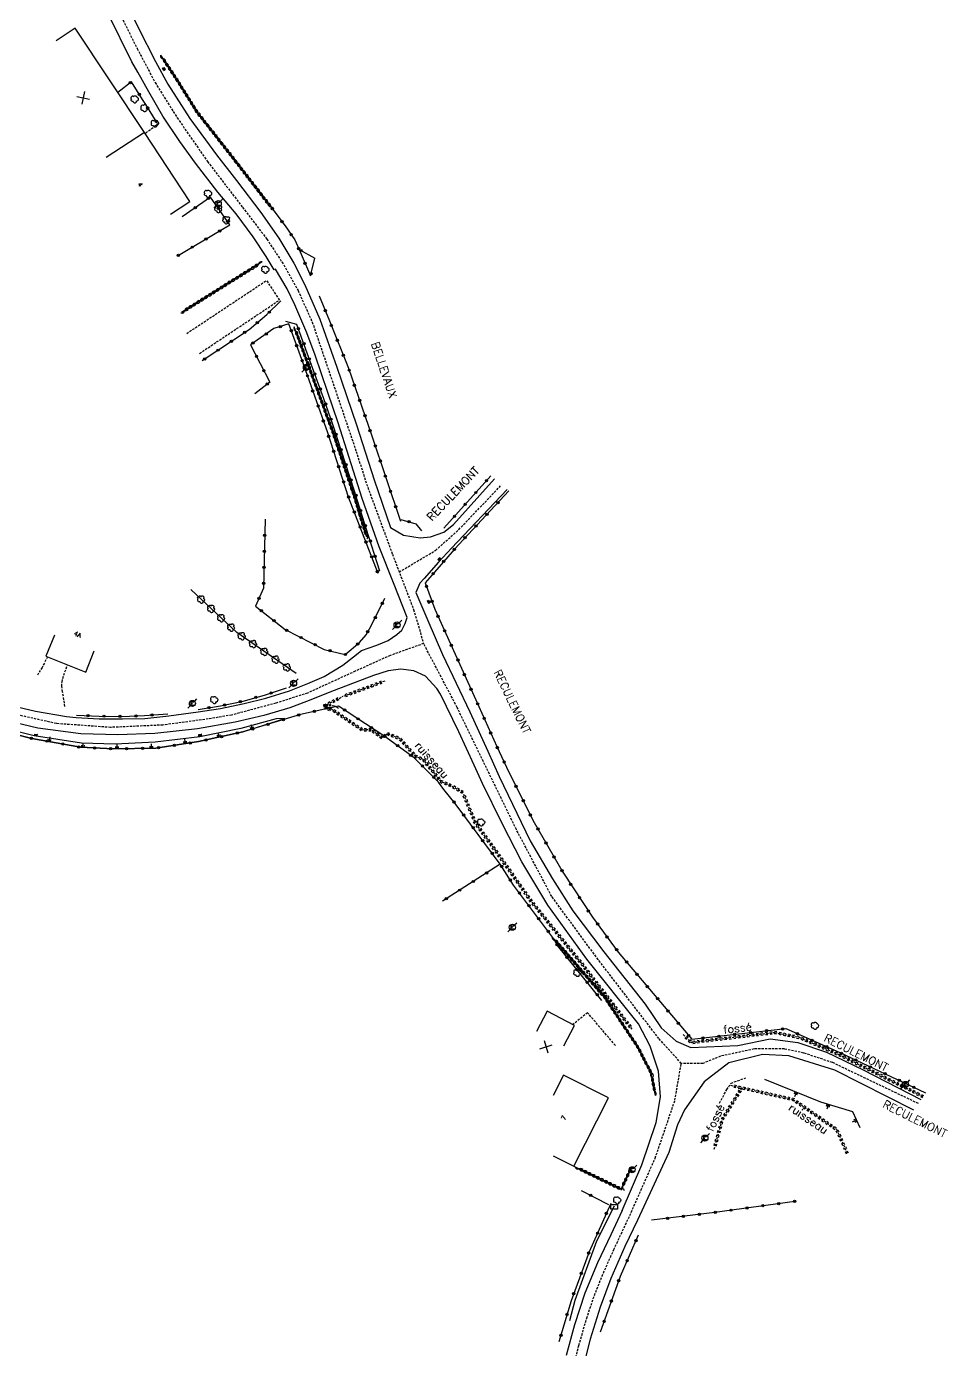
# Model space of a CAD drawing. Header units: millimetres. Extents: x 267000 to 268000, y 120141 to 120937.
# Drawn here: x 267793.4 to 267994.7, y 120444.6 to 120733.9 of the extents above; entities that cross this region are included whole.
import ezdxf
from ezdxf.enums import TextEntityAlignment as Align

# ---------------------------------------------------------------- set-up
doc = ezdxf.new("R2010")
doc.units = ezdxf.units.MM
doc.linetypes.add('DASHED', pattern=[0.75, 0.5, -0.25])
doc.layers.get('0').update_dxf_attribs({"linetype": 'CONTINUOUS'})
for name, color, linetype in [('W0001', 6, 'DASHED'), ('W0008', 7, 'CONTINUOUS'), ('W0100', 7, 'CONTINUOUS'), ('W0112', 1, 'DASHED'), ('W0211', 2, 'CONTINUOUS'), ('W0220', 5, 'DASHED'), ('W0300', 7, 'CONTINUOUS'), ('W0302', 3, 'CONTINUOUS'), ('W0310', 3, 'CONTINUOUS'), ('W0322', 7, 'CONTINUOUS'), ('W0400', 7, 'CONTINUOUS'), ('W0471', 7, 'CONTINUOUS'), ('W0500', 5, 'DASHED'), ('W0989', 7, 'CONTINUOUS'), ('W0991', 7, 'CONTINUOUS'), ('W1102', 7, 'CONTINUOUS'), ('W1471', 7, 'CONTINUOUS')]:
    doc.layers.add(name, color=color, linetype=linetype)
doc.styles.get("Standard").update_dxf_attribs({"font": 'romans.shx', "width": 0.85})

# ---------------------------------------------------------------- blocks, each defined once
blk = doc.blocks.new('T1471')
at = {"color": 0, "linetype": 'Continuous', "flags": 128}
blk.add_lwpolyline([(-0.75, -0.5), (-0.75, 0.5), (0.75, 0.5), (0.75, -0.5), (-0.75, -0.5)], dxfattribs=at)
blk = doc.blocks.new('t322o')
at = {"color": 0, "linetype": 'Continuous'}
for radius in [0.25, 0.15]:
    blk.add_circle((0, 0), radius, dxfattribs=at)
blk = doc.blocks.new('t991o')
at = {"color": 0, "linetype": 'Continuous'}
for p, q in [((-1, 1), (1, -1)), ((-1, -1), (1, 1))]:
    blk.add_line(p, q, dxfattribs=at)
blk = doc.blocks.new('t211o')
at = {"color": 0, "linetype": 'Continuous'}
for p, q in [((-0.29, 0.5), (-0.29, 0)), ((0, 1), (0, 0)), ((0.29, 0.5), (0.29, 0))]:
    blk.add_line(p, q, dxfattribs=at)
blk = doc.blocks.new('t220o')
at = {"color": 0, "linetype": 'Continuous'}
for p, q in [((-0.25, 0.25), (0.25, 0.25)), ((-0.25, -0.25), (0.25, -0.25))]:
    blk.add_line(p, q, dxfattribs=at)
blk = doc.blocks.new('T300')
for p, q in [((-0.8, 0.51), (-0.86, 0.34)), ((-0.86, 0.34), (-0.86, 0.17)), ((-0.86, 0.17), (-0.74, 0.06)), ((-0.69, 0.63), (-0.8, 0.51)), ((-0.8, -0.06), (-0.74, 0.06)), ((-0.74, 0.06), (-0.69, 0.11)), ((-0.57, 0.69), (-0.69, 0.63)), ((-0.46, 0.69), (-0.57, 0.69)), ((-0.29, 0.63), (-0.46, 0.69)), ((-0.29, 0.63), (-0.17, 0.74)), ((-0.23, 0.57), (-0.29, 0.63)), ((-0.17, 0.74), (-0.06, 0.8)), ((-0.06, 0.8), (0.06, 0.8)), ((0.06, 0.8), (0.23, 0.74)), ((0.23, 0.74), (0.34, 0.63)), ((0.34, 0.63), (0.4, 0.51)), ((0.46, 0.46), (0.34, 0.46)), ((0.4, 0.51), (0.4, 0.46)), ((0.57, 0.4), (0.46, 0.46)), ((0.57, 0.4), (0.69, 0.29)), ((0.69, 0.29), (0.74, 0.17)), ((0.74, 0.06), (0.69, -0.17)), ((0.74, 0.17), (0.74, 0.06)), ((-0.8, -0.17), (-0.8, -0.06)), ((-0.8, -0.23), (-0.8, -0.17)), ((-0.74, -0.34), (-0.8, -0.23)), ((-0.69, -0.4), (-0.74, -0.34)), ((-0.51, -0.46), (-0.69, -0.4)), ((-0.4, -0.46), (-0.51, -0.46)), ((-0.4, -0.46), (-0.34, -0.46)), ((-0.34, -0.46), (-0.34, -0.4)), ((-0.34, -0.51), (-0.34, -0.46)), ((-0.29, -0.63), (-0.34, -0.51)), ((-0.17, -0.74), (-0.29, -0.63)), ((-0.06, -0.8), (-0.17, -0.74)), ((0.06, -0.8), (-0.06, -0.8)), ((0.17, -0.74), (0.06, -0.8)), ((0.23, -0.69), (0.17, -0.74)), ((0.29, -0.46), (0.23, -0.46)), ((0.29, -0.63), (0.23, -0.69)), ((0.46, -0.4), (0.29, -0.46)), ((0.34, -0.51), (0.29, -0.63)), ((0.34, -0.51), (0.34, -0.46)), ((0.57, -0.34), (0.46, -0.4)), ((0.63, -0.29), (0.57, -0.34)), ((0.69, -0.17), (0.63, -0.29))]:
    blk.add_line(p, q)
blk = doc.blocks.new('t310o')
at = {"color": 0, "linetype": 'Continuous'}
for centre, start, end in [((-0.5, 0.38), 216.8699, 323.1304), ((0.5, -0.37), 36.8699, 143.1303)]:
    blk.add_arc(centre, 0.625, start, end, dxfattribs=at)
blk = doc.blocks.new('T471')
for p, q in [((-0.333334, 0.333334), (-0.333334, -0.333334)), ((-0.333334, 0.333334), (0.333334, 0.333334)), ((-0.333334, 0), (0, 0)), ((0.500001, 0.500001), (1.000002, 1.000002)), ((-0.500001, -0.500001), (-1.000002, -1.000002)), ((-0.333334, -0.333334), (0.333334, -0.333334))]:
    blk.add_line(p, q)
blk.add_ellipse((0, 0), major_axis=(0.471405, 0.471405), ratio=1, start_param=5.4977871438, end_param=11.780972451)
blk = doc.blocks.new('T400')
for p, q in [((-0.15, 0.3), (0.15, 0.3)), ((-0.15, -0.25), (-0.15, 0.3)), ((-0.15, 0.15), (0.15, 0.15)), ((-0.15, 0), (0.15, 0)), ((0.15, 0.3), (0.15, -0.25)), ((-0.15, -0.15), (0.15, -0.15)), ((-0.15, -0.25), (-0.15, -0.3)), ((-0.15, -0.3), (0.15, -0.3)), ((0.15, -0.3), (0.15, -0.25))]:
    blk.add_line(p, q)

msp = doc.modelspace()

# ---------------------------------------------------------------- linework, layer by layer
at = {"layer": 'W0001'}
for points in [[(267810.49, 120743.36), (267817.56, 120729.08), (267821.51, 120721.61), (267826.32, 120713.91), (267832.96, 120704.34), (267840.61, 120694.35), (267845.92, 120687.4), (267849.62, 120681.78), (267852.73, 120676.15), (267855.84, 120669.26), (267857.52, 120664.31), (267865.44, 120640.99), (267867.71, 120633.85), (267873.36, 120618.51), (267877.98, 120606.42), (267880.17, 120598.97), (267872.86, 120596.36), (267865.21, 120592.92), (267854.79, 120588.13), (267847.89, 120585.95), (267838.23, 120583.34), (267833.13, 120582.49), (267823.21, 120581.15), (267811.78, 120580.64), (267799.93, 120581.48), (267787.15, 120584.34)], [(267874.84, 120614.63), (267882.79, 120619.34), (267887.85, 120623.88), (267897.22, 120633.67)], [(267988.29, 120498.41), (267969.52, 120507.37), (267963.23, 120509.46), (267959.03, 120510.34), (267952.39, 120510.34), (267945.05, 120508.76), (267941.2, 120507.19), (267936.48, 120507.19), (267931.59, 120512.61), (267918.31, 120529.89), (267908.17, 120543.69), (267900.44, 120558.3), (267887.5, 120585.02), (267880.17, 120598.97)], [(267925.23, 120473.94), (267930.78, 120486.48), (267935.09, 120499.12), (267936.48, 120507.19)], [(267912.42, 120438.52), (267914.09, 120445.54), (267915.83, 120451.47), (267917.23, 120455.76), (267919.16, 120460.67), (267921.74, 120466.49), (267925.23, 120473.94)]]:
    msp.add_lwpolyline(points, dxfattribs=at)
at = {"layer": 'W0008'}
for points in [[(267811.03, 120747.77), (267817.85, 120733.5), (267821.56, 120726.18), (267824.28, 120721.29), (267829.1, 120713.78), (267834.95, 120705.79), (267839.29, 120700.18), (267844.64, 120693.23), (267848.53, 120687.6), (267851.81, 120682.11), (267854.2, 120677.4), (267857.51, 120669.87), (267861.23, 120659.4), (267865.52, 120646.82), (267869.4, 120634.78), (267872.94, 120624.33), (267875.78, 120622.66), (267879.42, 120622.1), (267881.65, 120622.33), (267884.63, 120623.35), (267886.73, 120625.03), (267895.68, 120634.95)], [(267817.7, 120723.89), (267816.4, 120726.15), (267811.28, 120736.66)], [(267876.13, 120603.32), (267876.61, 120604.7), (267873.72, 120611.87), (267870.49, 120620.15), (267866.74, 120630.71), (267863.88, 120639.62), (267861.51, 120647.23), (267859.27, 120653.85), (267856.49, 120661.99), (267854.65, 120666.89), (267852.02, 120673.05), (267850.34, 120676.54), (267847.84, 120680.84), (267847.49, 120680.64), (267845.77, 120683.56), (267842.93, 120687.85), (267839.18, 120692.88), (267835.22, 120697.68), (267830.34, 120704), (267826.94, 120708.73), (267823.21, 120714.26), (267820.11, 120719.6), (267817.7, 120723.89)], [(267898.42, 120632.66), (267886.27, 120619.85), (267883.44, 120616.76), (267880.27, 120613.21), (267879.38, 120612.15), (267878.46, 120610.16), (267881.09, 120604.01), (267884.3, 120596.61), (267890.25, 120584.02), (267894.21, 120575.42), (267896.71, 120569.88)], [(267787.27, 120586.1), (267795.37, 120584.17), (267802.17, 120583.06), (267804.24, 120582.81), (267809.27, 120582.5), (267814.38, 120582.49), (267819.28, 120582.56), (267824.48, 120583.14), (267830.92, 120584.03), (267835.82, 120584.8), (267840.98, 120585.87), (267840.98, 120585.87), (267845.71, 120587.05), (267850.9, 120588.63), (267854.89, 120590.23), (267858.48, 120591.75), (267862.51, 120594.28), (267864.86, 120596.09), (267866.59, 120597.42), (267869.92, 120598.64), (267872.42, 120599.63), (267874.32, 120600.97), (267875.4, 120601.89), (267876.13, 120603.32)], [(267893.03, 120568.41), (267891.19, 120572.4), (267887.88, 120579.66), (267883.84, 120587.93), (267883.08, 120589.16), (267880.57, 120591.81), (267878.03, 120593), (267875.21, 120593.37), (267872.41, 120593.04), (267869.21, 120592.02), (267860.66, 120588.74), (267854.6, 120586.32), (267850.95, 120584.94), (267845.27, 120583.27), (267839.03, 120581.76), (267830.8, 120580.36), (267821.42, 120579.34), (267813.34, 120579.02), (267805.3, 120579.21), (267795.91, 120580.46), (267783.33, 120583.48)], [(267896.71, 120569.88), (267903.49, 120555.84), (267908.31, 120547.55), (267912.8, 120540.55), (267919.58, 120531.58), (267928.59, 120520.15), (267932.09, 120514.99), (267935.36, 120512.02), (267938.6, 120510.64), (267948.86, 120511.13), (267955.9, 120512.53), (267961.92, 120511.76), (267968.21, 120509.61), (267976.22, 120505.8), (267988.85, 120499.27)], [(267923.58, 120475), (267927.83, 120484.99), (267930.96, 120494.27), (267931.97, 120499.89), (267931.48, 120505.47), (267929.68, 120510.97), (267927.1, 120515.82), (267915.82, 120530.01), (267907.3, 120541.79), (267901.61, 120551.23), (267897.32, 120559.66), (267893.03, 120568.41)], [(267987.33, 120496.93), (267970.05, 120505.73), (267960.02, 120508.82), (267954.21, 120509.11), (267946.86, 120507.3), (267941.47, 120503.13), (267937.2, 120497.04), (267935.62, 120493.73), (267933.75, 120487.73), (267926.88, 120472.89)], [(267923.58, 120475), (267921.09, 120469.68), (267918.21, 120463.56), (267915.42, 120456.97), (267913.16, 120450.01), (267911.33, 120443.35)], [(267926.88, 120472.89), (267924.15, 120467.13), (267921.12, 120460.2), (267918.78, 120453.87), (267916.57, 120446.91), (267914.4, 120438.29)]]:
    msp.add_lwpolyline(points, dxfattribs=at)
at = {"layer": 'W0100'}
for points in [[(267824.9, 120692.86), (267829.08, 120695.61), (267819.19, 120710.7), (267804.01, 120733.51), (267799.85, 120730.74)], [(267799.49, 120600.83), (267797.64, 120596.18), (267806.34, 120592.74), (267808.18, 120597.39)], [(267910.83, 120511.04), (267913.15, 120515.47), (267907.18, 120518.59), (267904.87, 120514.15)], [(267920.55, 120499.67), (267910.76, 120504.65), (267908.49, 120500.19)], [(267912.98, 120484.74), (267920.55, 120499.67)], [(267908.52, 120487.01), (267912.98, 120484.74)]]:
    msp.add_lwpolyline(points, dxfattribs=at)
at = {"layer": 'W0112'}
for p, q in [((267819.48, 120710.57), (267822.11, 120712.66)), ((267828.41, 120666.77), (267845.9, 120678.38))]:
    msp.add_line(p, q, dxfattribs=at)
for points in [[(267831.21, 120662.4), (267848.71, 120674.08), (267845.9, 120678.38)], [(267797.97, 120596.06), (267796.81, 120593.75), (267795.77, 120592.07)], [(267801.81, 120585.22), (267801.29, 120588.45), (267801.13, 120589.59), (267801.16, 120590.63), (267801.53, 120592.06), (267802.38, 120594.31)], [(267861.57, 120584.78), (267860.72, 120585.31), (267858.33, 120585.57), (267858.41, 120584.85), (267859.73, 120584.29)], [(267922.08, 120511.11), (267915.99, 120518.27), (267912.81, 120515.68)], [(267944.82, 120498.46), (267946.43, 120501.47), (267947.37, 120502.87), (267950.57, 120504.03)]]:
    msp.add_lwpolyline(points, dxfattribs=at)
at = {"layer": 'W0211'}
for points in [[(267849.87, 120582.57), (267847.97, 120582.54), (267840.25, 120580.41), (267831.3, 120578.6), (267821.54, 120577.4), (267812.81, 120577), (267805.39, 120577.18), (267795.04, 120578.78), (267782.61, 120581.83), (267769.62, 120585.27), (267758.45, 120587.48), (267751.76, 120588.58), (267737.51, 120590.89), (267719.47, 120593.2), (267699.02, 120595.9), (267687.15, 120597.79)], [(267698.88, 120594.74), (267719.15, 120592.25), (267737.35, 120589.85), (267751.83, 120587.5), (267758.42, 120586.78), (267769.33, 120584.42), (267782.44, 120581.26), (267794.54, 120578.24), (267805.18, 120576.29), (267812.42, 120575.95), (267821.64, 120576.09), (267831.01, 120577.53), (267840.68, 120579.66), (267849.87, 120582.57)], [(267975.56, 120493.12), (267973.94, 120496.62), (267966.97, 120498.71), (267954.71, 120503.68)]]:
    msp.add_lwpolyline(points, dxfattribs=at)
at = {"layer": 'W0220'}
msp.add_line((267871.69, 120590.75), (267862.32, 120587.29), dxfattribs=at)
for points in [[(267888.78, 120566.38), (267886.15, 120567.89), (267884.03, 120568.76), (267880.09, 120573.65), (267878.49, 120574.26), (267874.97, 120578.18), (267872.26, 120579.24), (267871.12, 120578.31), (267868.73, 120580.1), (267866.74, 120580.07), (267860.03, 120584.6), (267858.38, 120585.3), (267862.32, 120587.29)], [(267925.77, 120514.66), (267914.59, 120529.19), (267903.73, 120542.61), (267895.93, 120553.7), (267891.39, 120559.99), (267888.78, 120566.38)], [(267936.89, 120513.47), (267938.63, 120511.79), (267956.92, 120513.97), (267962.28, 120512.87), (267970.8, 120509.19), (267989.3, 120499.97)], [(267943.68, 120488.43), (267945.49, 120495.02), (267949.79, 120501.9)], [(267947.26, 120502.41), (267960.92, 120499.32), (267970.39, 120492.79), (267972.84, 120487.34)]]:
    msp.add_lwpolyline(points, dxfattribs=at)
at = {"layer": 'W0302'}
msp.add_line((267837.85, 120690.51), (267833.57, 120696.56), dxfattribs=at)
for points in [[(267852.36, 120592.41), (267839.39, 120601.36), (267829.31, 120610.8)], [(267912.16, 120450.95), (267913.33, 120455.46), (267918.01, 120468.38), (267921.91, 120476.07)]]:
    msp.add_lwpolyline(points, dxfattribs=at)
at = {"layer": 'W0310'}
msp.add_line((267844.91, 120682.39), (267827.26, 120671.34), dxfattribs=at)
for points in [[(267822.71, 120727.61), (267826.67, 120721.58), (267830.65, 120715.19), (267838.02, 120705.77), (267846.78, 120694.43)], [(267867.74, 120622.24), (267865.01, 120631.2), (267860.37, 120645.14), (267854.51, 120661.15), (267851.92, 120668.21)], [(267930.84, 120500.15), (267929.93, 120505.02), (267926.97, 120510.79), (267919.78, 120521.6), (267908.58, 120534.49)], [(267912.98, 120484.74), (267923.31, 120479.71), (267925.43, 120484.05)]]:
    msp.add_lwpolyline(points, dxfattribs=at)
at = {"layer": 'W0322'}
for p, q in [((267852.99, 120685.1), (267856.44, 120683.23)), ((267884.59, 120624.16), (267894.85, 120635.64)), ((267896.91, 120550.73), (267884.28, 120542.64)), ((267914.59, 120479.4), (267920.58, 120476.37))]:
    msp.add_line(p, q, dxfattribs=at)
for points in [[(267821.93, 120712.79), (267819.45, 120716.79), (267818.75, 120717.94), (267816.34, 120721.76), (267813.35, 120719.41)], [(267826.39, 120683.73), (267837.85, 120690.51), (267833.57, 120696.56), (267827.41, 120692.29)], [(267846.78, 120694.43), (267849.91, 120690.3), (267852.01, 120687.26), (267852.99, 120685.1), (267855.45, 120679.34), (267856.44, 120683.23)], [(267831.81, 120660.82), (267842.03, 120667.61), (267845.95, 120670.9), (267848.98, 120673.88)], [(267857.36, 120674.97), (267859.61, 120669.54), (267863.76, 120659.17), (267868.88, 120644.35), (267875.13, 120625.7)], [(267870.24, 120614.28), (267863.79, 120630.99), (267859.21, 120645.01), (267853.54, 120661.07), (267850.72, 120668.83), (267847.45, 120667.81), (267842.36, 120664.28), (267846.55, 120656.13), (267843.27, 120653.55)], [(267870.62, 120614.77), (267867.65, 120624.14), (267865.03, 120632.51), (267860.38, 120646.67), (267858.31, 120652.67), (267855.41, 120660.66), (267852.47, 120668.75), (267850.07, 120669.37)], [(267898.81, 120632.34), (267886.89, 120619.58), (267882.52, 120614.58), (267880.53, 120612.21), (267882.66, 120606.46), (267887.1, 120596.63), (267892.23, 120585.23), (267896.18, 120576.45), (267898.81, 120570.87)], [(267845.54, 120626.13), (267845.2, 120611.1), (267843.41, 120607.18), (267849.92, 120602.05), (267858.45, 120597.7), (267863.07, 120596.56), (267866.15, 120599.21), (267867.59, 120600.87), (267868.73, 120602.88), (267871.67, 120608.88)], [(267875.22, 120626.12), (267878.45, 120625.14), (267879.72, 120623.63)], [(267884.62, 120567.04), (267883.45, 120568.7), (267878.11, 120574.02), (267871.51, 120578.81), (267861.56, 120585.3), (267853.24, 120583.44), (267840.68, 120579.66), (267831.01, 120577.53), (267821.64, 120576.09), (267812.42, 120575.95), (267805.18, 120576.29), (267794.54, 120578.24), (267782.44, 120581.26), (267769.33, 120584.42), (267758.42, 120586.78), (267752.97, 120587.02), (267737.32, 120589.49), (267719.15, 120592.08), (267698.86, 120594.57), (267686.51, 120596.63)], [(267830.94, 120584.53), (267835.77, 120585.36), (267840.71, 120586.4), (267845.41, 120587.72), (267850.19, 120589.27)], [(267804.35, 120583.32), (267809.29, 120583.12), (267814.27, 120583.04), (267819.21, 120583.22), (267824.3, 120583.63)], [(267898.81, 120570.87), (267904.33, 120559.86), (267910.58, 120548.98), (267917.07, 120539.15), (267922.72, 120531.54), (267938.82, 120512.46), (267959.32, 120514.8), (267970.95, 120509.66), (267989.84, 120500.79)], [(267919.12, 120520.97), (267909.4, 120532.99), (267908.58, 120534.49), (267899.83, 120546.18), (267896.91, 120550.73), (267887.07, 120564.04), (267884.62, 120567.04)], [(267961.27, 120477.02), (267943.85, 120474.62), (267930.01, 120472.91)], [(267921.09, 120476.59), (267916.37, 120466.01), (267912.42, 120455.29), (267909.75, 120446.32)], [(267918.83, 120448.53), (267923.17, 120460.71), (267927.14, 120469.68)]]:
    msp.add_lwpolyline(points, dxfattribs=at)
at = {"layer": 'W1102'}
msp.add_line((267819.19, 120710.7), (267810.82, 120705.21), dxfattribs=at)

# ---------------------------------------------------------------- block references
at = {"layer": 'W0211'}
for p, rotation in [((267842.72, 120580.31), 17.55210013018489), ((267798.29, 120577.56), 349.6193090754739), ((267835.45, 120578.51), 12.39509624679675), ((267805.67, 120576.27), 357.2714327337576), ((267813.16, 120575.96), 0.8815949945638734), ((267820.66, 120576.07), 0.8815949945638734), ((267828.09, 120577.08), 8.767313608350484), ((267961.66, 120500.86), 157.921144910677), ((267968.66, 120498.2), 163.2977400399324), ((267974.78, 120494.81), 114.8913001250101)]:
    msp.add_blockref('t211o', p, dxfattribs=dict(at, rotation=rotation))
at = {"layer": 'W0220'}
for p, rotation in [((267868.87, 120589.71), 200.2721525593976), ((267869.81, 120590.06), 200.2721525593976), ((267870.75, 120590.41), 200.2721525593976), ((267861.42, 120586.84), 26.83799677484423), ((267863.25, 120587.64), 200.2721525593976), ((267864.18, 120587.98), 200.2721525593976), ((267865.12, 120588.33), 200.2721525593976), ((267866.06, 120588.68), 200.2721525593976), ((267867, 120589.02), 200.2721525593976), ((267867.94, 120589.37), 200.2721525593976), ((267858.75, 120585.49), 26.83799677484423), ((267858.92, 120585.07), 157.0032431897856), ((267859.64, 120585.94), 26.83799677484423), ((267859.84, 120584.68), 157.0032431897856), ((267860.53, 120586.39), 26.83799677484423), ((267860.69, 120584.15), 145.9841687764551), ((267861.52, 120583.59), 145.9841687764551), ((267862.35, 120583.04), 145.9841687764551), ((267863.17, 120582.48), 145.9841687764551), ((267864, 120581.92), 145.9841687764551), ((267864.83, 120581.36), 145.9841687764551), ((267865.66, 120580.8), 145.9841687764551), ((267866.49, 120580.24), 145.9841687764551), ((267867.44, 120580.08), 180.6902771980163), ((267868.44, 120580.09), 180.6902771980163), ((267869.3, 120579.67), 143.2301284573356), ((267870.1, 120579.07), 143.2301284573356), ((267870.9, 120578.47), 143.2301284573356), ((267871.68, 120578.77), 219.1165570244274), ((267872.5, 120579.14), 158.6843220359863), ((267873.43, 120578.78), 158.6843220359863), ((267874.36, 120578.42), 158.6843220359863), ((267875.2, 120577.92), 131.9451718287906), ((267875.87, 120577.18), 131.9451718287906), ((267876.54, 120576.43), 131.9451718287906), ((267877.21, 120575.69), 131.9451718287906), ((267877.88, 120574.95), 131.9451718287906), ((267878.57, 120574.23), 159.0608157361027), ((267879.5, 120573.88), 159.0608157361027), ((267880.32, 120573.36), 128.8209753857471), ((267880.95, 120572.59), 128.8209753857471), ((267881.58, 120571.81), 128.8209753857471), ((267882.2, 120571.03), 128.8209753857471), ((267882.83, 120570.25), 128.8209753857471), ((267883.46, 120569.47), 128.8209753857471), ((267884.11, 120568.73), 157.7856634679602), ((267885.04, 120568.35), 157.7856634679602), ((267885.96, 120567.97), 157.7856634679602), ((267886.84, 120567.5), 150.1637379520617), ((267887.71, 120567), 150.1637379520617), ((267888.58, 120566.5), 150.1637379520617), ((267889.16, 120565.46), 112.1834167655007), ((267889.54, 120564.53), 112.1834167655007), ((267889.91, 120563.61), 112.1834167655007), ((267890.29, 120562.68), 112.1834167655007), ((267890.67, 120561.76), 112.1834167655007), ((267891.05, 120560.83), 112.1834167655007), ((267891.44, 120559.91), 125.878571850808), ((267892.03, 120559.1), 125.878571850808), ((267892.61, 120558.29), 125.878571850808), ((267893.2, 120557.48), 125.878571850808), ((267893.79, 120556.67), 125.878571850808), ((267894.37, 120555.86), 125.878571850808), ((267894.96, 120555.05), 125.878571850808), ((267895.54, 120554.24), 125.878571850808), ((267896.13, 120553.43), 125.1065583152377), ((267896.7, 120552.61), 125.1065583152377), ((267897.28, 120551.79), 125.1065583152377), ((267897.85, 120550.97), 125.1065583152377), ((267898.43, 120550.16), 125.1065583152377), ((267899, 120549.34), 125.1065583152377), ((267899.58, 120548.52), 125.1065583152377), ((267900.15, 120547.7), 125.1065583152377), ((267900.73, 120546.88), 125.1065583152377), ((267901.3, 120546.07), 125.1065583152377), ((267901.88, 120545.25), 125.1065583152377), ((267902.45, 120544.43), 125.1065583152377), ((267903.03, 120543.61), 125.1065583152377), ((267903.6, 120542.79), 125.1065583152377), ((267904.22, 120542.01), 128.993205874181), ((267904.85, 120541.23), 128.993205874181), ((267905.48, 120540.45), 128.993205874181), ((267906.11, 120539.68), 128.993205874181), ((267906.74, 120538.9), 128.993205874181), ((267907.37, 120538.12), 128.993205874181), ((267908, 120537.34), 128.993205874181), ((267908.62, 120536.57), 128.993205874181), ((267909.25, 120535.79), 128.993205874181), ((267909.88, 120535.01), 128.993205874181), ((267910.51, 120534.24), 128.993205874181), ((267911.14, 120533.46), 128.993205874181), ((267911.77, 120532.68), 128.993205874181), ((267912.4, 120531.9), 128.993205874181), ((267913.03, 120531.13), 128.993205874181), ((267913.66, 120530.35), 128.993205874181), ((267914.29, 120529.57), 128.993205874181), ((267914.91, 120528.79), 127.568782595577), ((267915.52, 120527.99), 127.568782595577), ((267916.13, 120527.2), 127.568782595577), ((267916.74, 120526.41), 127.568782595577), ((267917.35, 120525.62), 127.568782595577), ((267917.96, 120524.82), 127.568782595577), ((267918.57, 120524.03), 127.568782595577), ((267919.18, 120523.24), 127.568782595577), ((267919.78, 120522.45), 127.568782595577), ((267920.39, 120521.65), 127.568782595577), ((267921, 120520.86), 127.568782595577), ((267921.61, 120520.07), 127.568782595577), ((267922.22, 120519.28), 127.568782595577), ((267922.83, 120518.48), 127.568782595577), ((267923.44, 120517.69), 127.568782595577), ((267924.05, 120516.9), 127.568782595577), ((267924.66, 120516.1), 127.568782595577), ((267925.27, 120515.31), 127.568782595577), ((267937.61, 120512.77), 315.9221526982306), ((267938.33, 120512.07), 315.9221526982306), ((267939.21, 120511.85), 6.813750887764125), ((267940.2, 120511.97), 6.813750887764125), ((267941.2, 120512.09), 6.813750887764125), ((267942.19, 120512.21), 6.813750887764125), ((267943.18, 120512.33), 6.813750887764125), ((267944.17, 120512.45), 6.813750887764125), ((267945.17, 120512.57), 6.813750887764125), ((267946.16, 120512.68), 6.813750887764125), ((267947.15, 120512.8), 6.813750887764125), ((267948.15, 120512.92), 6.813750887764125), ((267949.14, 120513.04), 6.813750887764125), ((267950.13, 120513.16), 6.813750887764125), ((267951.12, 120513.28), 6.813750887764125), ((267952.12, 120513.4), 6.813750887764125), ((267953.11, 120513.52), 6.813750887764125), ((267954.1, 120513.63), 6.813750887764125), ((267955.1, 120513.75), 6.813750887764125), ((267956.09, 120513.87), 6.813750887764125), ((267957.08, 120513.94), 348.3630427202331), ((267958.06, 120513.74), 348.3630427202331), ((267959.04, 120513.54), 348.3630427202331), ((267960.02, 120513.33), 348.3630427202331), ((267961, 120513.13), 348.3630427202331), ((267961.98, 120512.93), 348.3630427202331), ((267962.91, 120512.59), 336.6498444246162), ((267963.83, 120512.2), 336.6498444246162), ((267964.75, 120511.8), 336.6498444246162), ((267965.67, 120511.4), 336.6498444246162), ((267966.59, 120511.01), 336.6498444246162), ((267967.5, 120510.61), 336.6498444246162), ((267968.42, 120510.22), 336.6498444246162), ((267969.34, 120509.82), 336.6498444246162), ((267970.26, 120509.42), 336.6498444246162), ((267971.17, 120509.01), 333.5046806031549), ((267972.06, 120508.56), 333.5046806031549), ((267972.96, 120508.11), 333.5046806031549), ((267973.85, 120507.67), 333.5046806031549), ((267974.75, 120507.22), 333.5046806031549), ((267975.64, 120506.78), 333.5046806031549), ((267976.54, 120506.33), 333.5046806031549), ((267977.43, 120505.88), 333.5046806031549), ((267978.33, 120505.44), 333.5046806031549), ((267979.22, 120504.99), 333.5046806031549), ((267980.12, 120504.54), 333.5046806031549), ((267981.01, 120504.1), 333.5046806031549), ((267981.91, 120503.65), 333.5046806031549), ((267982.8, 120503.21), 333.5046806031549), ((267983.7, 120502.76), 333.5046806031549), ((267948.24, 120502.19), 347.2932777053404), ((267948.76, 120500.25), 57.98114054104636), ((267949.21, 120501.97), 347.2932777053404), ((267949.29, 120501.1), 57.98114054104636), ((267950.19, 120501.75), 347.2932777053404), ((267951.16, 120501.53), 347.2932777053404), ((267952.14, 120501.31), 347.2932777053404), ((267953.11, 120501.09), 347.2932777053404), ((267954.09, 120500.87), 347.2932777053404), ((267955.07, 120500.65), 347.2932777053404), ((267956.04, 120500.43), 347.2932777053404), ((267957.02, 120500.21), 347.2932777053404), ((267957.99, 120499.99), 347.2932777053404), ((267984.59, 120502.31), 333.5046806031549), ((267985.49, 120501.87), 333.5046806031549), ((267986.38, 120501.42), 333.5046806031549), ((267987.28, 120500.98), 333.5046806031549), ((267988.17, 120500.53), 333.5046806031549), ((267989.07, 120500.08), 333.5046806031549), ((267946.64, 120496.86), 57.98114054104636), ((267947.17, 120497.7), 57.98114054104636), ((267947.7, 120498.55), 57.98114054104636), ((267948.23, 120499.4), 57.98114054104636), ((267958.97, 120499.77), 347.2932777053404), ((267959.94, 120499.55), 347.2932777053404), ((267960.92, 120499.33), 347.2932777053404), ((267961.74, 120498.76), 325.3732098417034), ((267962.56, 120498.19), 325.3732098417034), ((267963.39, 120497.62), 325.3732098417034), ((267964.21, 120497.06), 325.3732098417034), ((267945.27, 120494.22), 74.58758878358532), ((267945.58, 120495.16), 57.98114054104636), ((267946.11, 120496.01), 57.98114054104636), ((267965.03, 120496.49), 325.3732098417034), ((267965.86, 120495.92), 325.3732098417034), ((267966.68, 120495.35), 325.3732098417034), ((267967.5, 120494.78), 325.3732098417034), ((267968.33, 120494.21), 325.3732098417034), ((267944.47, 120491.32), 74.58758878358532), ((267944.74, 120492.29), 74.58758878358532), ((267945.01, 120493.25), 74.58758878358532), ((267969.15, 120493.65), 325.3732098417034), ((267969.97, 120493.08), 325.3732098417034), ((267970.59, 120492.34), 294.1551936045356), ((267971, 120491.43), 294.1551936045356), ((267943.94, 120489.4), 74.58758878358532), ((267944.21, 120490.36), 74.58758878358532), ((267971.41, 120490.52), 294.1551936045356), ((267971.82, 120489.6), 294.1551936045356), ((267972.23, 120488.69), 294.1551936045356), ((267972.64, 120487.78), 294.1551936045356)]:
    msp.add_blockref('t220o', p, dxfattribs=dict(at, rotation=rotation))
at = {"layer": 'W0300'}
for p in [(267817.08, 120717.94), (267819.22, 120715.99), (267821.48, 120712.63), (267833.1, 120697.29), (267845.64, 120680.68), (267834.46, 120586.6), (267892.8, 120559.85), (267913.83, 120526.96), (267965.73, 120515.38), (267922.51, 120477.22)]:
    msp.add_blockref('T300', p, dxfattribs=at)
for p, rotation in [((267835.3, 120694.11), 125.3346040835902), ((267837.04, 120691.67), 125.3346040835902), ((267831.5, 120608.75), 136.8742737124402), ((267833.69, 120606.7), 136.8742737124402), ((267835.88, 120604.65), 136.8742737124402), ((267838.07, 120602.6), 136.8742737124402), ((267840.37, 120600.69), 145.4055443596326), ((267842.84, 120598.98), 145.4055443596326), ((267845.3, 120597.28), 145.4055443596326), ((267847.77, 120595.58), 145.4055443596326), ((267850.24, 120593.88), 145.4055443596326)]:
    msp.add_blockref('T300', p, dxfattribs=dict(at, rotation=rotation))
at = {"layer": 'W0310'}
for p, rotation in [((267823.26, 120726.77), 303.3066470108756), ((267823.81, 120725.94), 303.3066470108756), ((267824.36, 120725.1), 303.3066470108756), ((267824.9, 120724.27), 303.3066470108756), ((267825.45, 120723.43), 303.3066470108756), ((267826, 120722.6), 303.3066470108756), ((267826.55, 120721.76), 303.3066470108756), ((267827.08, 120720.91), 301.9005523372587), ((267827.61, 120720.06), 301.9005523372587), ((267828.14, 120719.22), 301.9005523372587), ((267828.67, 120718.37), 301.9005523372587), ((267829.2, 120717.52), 301.9005523372587), ((267829.73, 120716.67), 301.9005523372587), ((267830.26, 120715.82), 301.9005523372587), ((267830.81, 120714.99), 308.0649239315867), ((267831.42, 120714.2), 308.0649239315867), ((267832.04, 120713.41), 308.0649239315867), ((267832.66, 120712.62), 308.0649239315867), ((267833.27, 120711.84), 308.0649239315867), ((267833.89, 120711.05), 308.0649239315867), ((267834.51, 120710.26), 308.0649239315867), ((267835.12, 120709.48), 308.0649239315867), ((267835.74, 120708.69), 308.0649239315867), ((267836.36, 120707.9), 308.0649239315867), ((267836.97, 120707.11), 308.0649239315867), ((267837.59, 120706.33), 308.0649239315867), ((267838.2, 120705.54), 307.6719509783475), ((267838.81, 120704.75), 307.6719509783475), ((267839.43, 120703.95), 307.6719509783475), ((267840.04, 120703.16), 307.6719509783475), ((267840.65, 120702.37), 307.6719509783475), ((267841.26, 120701.58), 307.6719509783475), ((267841.87, 120700.79), 307.6719509783475), ((267842.48, 120700), 307.6719509783475), ((267843.09, 120699.21), 307.6719509783475), ((267843.7, 120698.41), 307.6719509783475), ((267844.31, 120697.62), 307.6719509783475), ((267844.93, 120696.83), 307.6719509783475), ((267845.54, 120696.04), 307.6719509783475), ((267846.15, 120695.25), 307.6719509783475), ((267846.76, 120694.46), 307.6719509783475), ((267844.06, 120681.86), 212.0634037879421), ((267838.98, 120678.68), 212.0634037879421), ((267839.83, 120679.21), 212.0634037879421), ((267840.67, 120679.74), 212.0634037879421), ((267841.52, 120680.27), 212.0634037879421), ((267842.37, 120680.8), 212.0634037879421), ((267843.22, 120681.33), 212.0634037879421), ((267834.74, 120676.02), 212.0634037879421), ((267835.59, 120676.55), 212.0634037879421), ((267836.44, 120677.09), 212.0634037879421), ((267837.28, 120677.62), 212.0634037879421), ((267838.13, 120678.15), 212.0634037879421), ((267830.5, 120673.37), 212.0634037879421), ((267831.35, 120673.9), 212.0634037879421), ((267832.2, 120674.43), 212.0634037879421), ((267833.05, 120674.96), 212.0634037879421), ((267833.89, 120675.49), 212.0634037879421), ((267827.96, 120671.78), 212.0634037879421), ((267828.81, 120672.31), 212.0634037879421), ((267829.66, 120672.84), 212.0634037879421), ((267852.27, 120667.27), 110.084750129052), ((267852.61, 120666.33), 110.084750129052), ((267852.96, 120665.39), 110.084750129052), ((267853.3, 120664.45), 110.084750129052), ((267853.64, 120663.51), 110.084750129052), ((267853.99, 120662.57), 110.084750129052), ((267854.33, 120661.63), 110.084750129052), ((267854.67, 120660.69), 110.1166334239966), ((267855.02, 120659.75), 110.1166334239966), ((267855.36, 120658.81), 110.1166334239966), ((267855.7, 120657.87), 110.1166334239966), ((267856.05, 120656.94), 110.1166334239966), ((267856.39, 120656), 110.1166334239966), ((267856.74, 120655.06), 110.1166334239966), ((267857.08, 120654.12), 110.1166334239966), ((267857.42, 120653.18), 110.1166334239966), ((267857.77, 120652.24), 110.1166334239966), ((267858.11, 120651.3), 110.1166334239966), ((267858.46, 120650.36), 110.1166334239966), ((267858.8, 120649.42), 110.1166334239966), ((267859.14, 120648.48), 110.1166334239966), ((267859.49, 120647.55), 110.1166334239966), ((267859.83, 120646.61), 110.1166334239966), ((267860.18, 120645.67), 110.1166334239966), ((267860.51, 120644.72), 108.4115210193175), ((267860.82, 120643.78), 108.4115210193175), ((267861.14, 120642.83), 108.4115210193175), ((267861.45, 120641.88), 108.4115210193175), ((267861.77, 120640.93), 108.4115210193175), ((267862.09, 120639.98), 108.4115210193175), ((267862.4, 120639.03), 108.4115210193175), ((267862.72, 120638.08), 108.4115210193175), ((267863.03, 120637.13), 108.4115210193175), ((267863.35, 120636.19), 108.4115210193175), ((267863.67, 120635.24), 108.4115210193175), ((267863.98, 120634.29), 108.4115210193175), ((267864.3, 120633.34), 108.4115210193175), ((267864.61, 120632.39), 108.4115210193175), ((267864.93, 120631.44), 108.4115210193175), ((267865.23, 120630.49), 106.9524576927825), ((267865.52, 120629.53), 106.9524576927825), ((267865.81, 120628.57), 106.9524576927825), ((267866.1, 120627.62), 106.9524576927825), ((267866.39, 120626.66), 106.9524576927825), ((267866.68, 120625.7), 106.9524576927825), ((267866.98, 120624.75), 106.9524576927825), ((267867.27, 120623.79), 106.9524576927825), ((267867.56, 120622.83), 106.9524576927825), ((267908.91, 120534.11), 131.0012707532901), ((267909.56, 120533.35), 131.0012707532901), ((267910.22, 120532.6), 131.0012707532901), ((267910.88, 120531.84), 131.0012707532901), ((267911.53, 120531.09), 131.0012707532901), ((267912.19, 120530.33), 131.0012707532901), ((267912.84, 120529.58), 131.0012707532901), ((267913.5, 120528.83), 131.0012707532901), ((267914.16, 120528.07), 131.0012707532901), ((267914.81, 120527.32), 131.0012707532901), ((267915.47, 120526.56), 131.0012707532901), ((267916.12, 120525.81), 131.0012707532901), ((267916.78, 120525.05), 131.0012707532901), ((267917.44, 120524.3), 131.0012707532901), ((267918.09, 120523.54), 131.0012707532901), ((267918.75, 120522.79), 131.0012707532901), ((267919.4, 120522.03), 131.0012707532901), ((267920.02, 120521.25), 123.6202857302737), ((267920.57, 120520.41), 123.6202857302737), ((267921.12, 120519.58), 123.6202857302737), ((267921.68, 120518.75), 123.6202857302737), ((267922.23, 120517.91), 123.6202857302737), ((267922.79, 120517.08), 123.6202857302737), ((267923.34, 120516.25), 123.6202857302737), ((267923.89, 120515.42), 123.6202857302737), ((267924.45, 120514.58), 123.6202857302737), ((267925, 120513.75), 123.6202857302737), ((267925.55, 120512.92), 123.6202857302737), ((267926.11, 120512.09), 123.6202857302737), ((267926.66, 120511.25), 123.6202857302737), ((267927.17, 120510.39), 117.1738848743346), ((267927.63, 120509.5), 117.1738848743346), ((267928.09, 120508.62), 117.1738848743346), ((267928.54, 120507.73), 117.1738848743346), ((267929, 120506.84), 117.1738848743346), ((267929.46, 120505.95), 117.1738848743346), ((267929.91, 120505.06), 117.1738848743346), ((267930.11, 120504.08), 100.6239102816353), ((267930.29, 120503.09), 100.6239102816353), ((267930.48, 120502.11), 100.6239102816353), ((267930.66, 120501.13), 100.6239102816353), ((267914.17, 120484.16), 334.0191784500666), ((267915.07, 120483.72), 334.0191784500666), ((267915.97, 120483.28), 334.0191784500666), ((267916.87, 120482.85), 334.0191784500666), ((267917.77, 120482.41), 334.0191784500666), ((267924.55, 120482.25), 64.01822675235674), ((267924.99, 120483.15), 64.01822675235674), ((267918.67, 120481.97), 334.0191784500666), ((267919.57, 120481.53), 334.0191784500666), ((267920.47, 120481.09), 334.0191784500666), ((267921.37, 120480.66), 334.0191784500666), ((267922.26, 120480.22), 334.0191784500666), ((267923.16, 120479.78), 334.0191784500666), ((267923.68, 120480.45), 64.01822675235674), ((267924.12, 120481.35), 64.01822675235674)]:
    msp.add_blockref('t310o', p, dxfattribs=dict(at, rotation=rotation))
at = {"layer": 'W0322'}
for p, rotation in [((267816.1, 120721.57), 218.1707556967062), ((267816.1, 120721.57), 218.1707556967062), ((267818.05, 120719.06), 122.2485703814358), ((267818.05, 120719.06), 122.2485703814358), ((267819.89, 120716.08), 121.9073271149036), ((267819.89, 120716.08), 121.9073271149036), ((267821.74, 120713.11), 121.9073271149036), ((267821.74, 120713.11), 121.9073271149036), ((267830.29, 120694.28), 214.7696314255188), ((267833.16, 120696.28), 214.7696314255188), ((267835.31, 120694.11), 125.3346040835902), ((267847.09, 120694.02), 307.1637649037133), ((267837.33, 120691.25), 125.3346040835902), ((267849.2, 120691.23), 307.1637649037133), ((267835.62, 120689.19), 30.60515530542418), ((267851.23, 120688.38), 304.5812728949563), ((267829.6, 120685.63), 30.60515530542418), ((267832.61, 120687.41), 30.60515530542418), ((267852.9, 120685.31), 294.5997906054653), ((267853.36, 120684.9), 331.4280306633969), ((267826.58, 120683.85), 30.60515530542418), ((267854.28, 120682.1), 293.1288876534718), ((267855.58, 120679.83), 75.77638001426122), ((267846.48, 120671.42), 44.52286429840979), ((267858.7, 120671.74), 292.5816222758972), ((267843.84, 120669.13), 39.95314429165035), ((267848.85, 120668.25), 197.372961106124), ((267852.82, 120667.79), 109.996197366261), ((267860.03, 120668.5), 291.7871257742128), ((267838.17, 120665.05), 33.63825601101478), ((267841.08, 120666.98), 33.63825601101478), ((267842.91, 120664.66), 214.7531185232039), ((267845.78, 120666.65), 214.7531185232039), ((267851.25, 120667.39), 109.9623572779108), ((267861.33, 120665.25), 291.7871257742128), ((267835.26, 120663.11), 33.63825601101478), ((267843.66, 120661.76), 297.169084263799), ((267852.44, 120664.1), 109.9623572779108), ((267854.01, 120664.5), 109.996197366261), ((267862.63, 120662), 291.7871257742128), ((267832.34, 120661.17), 33.63825601101478), ((267853.64, 120660.81), 109.4211870418755), ((267855.21, 120661.21), 109.996197366261), ((267845.26, 120658.64), 297.169084263799), ((267854.8, 120657.5), 109.4211870418755), ((267856.41, 120657.92), 109.9577908139223), ((267863.91, 120658.74), 289.060406083312), ((267846.02, 120655.71), 218.1949743896085), ((267855.96, 120654.2), 109.4211870418755), ((267857.6, 120654.63), 109.9577908139223), ((267865.05, 120655.43), 289.060406083312), ((267857.13, 120650.9), 109.4211870418755), ((267858.77, 120651.33), 108.9720096062347), ((267866.19, 120652.13), 289.060406083312), ((267858.29, 120647.6), 109.4211870418755), ((267859.91, 120648.02), 108.9720096062347), ((267867.34, 120648.82), 289.060406083312), ((267861.02, 120644.71), 108.188158708319), ((267868.48, 120645.51), 289.060406083312), ((267859.44, 120644.3), 108.1181701392311), ((267869.6, 120642.19), 288.533513789502), ((267860.53, 120640.97), 108.1181701392311), ((267862.11, 120641.38), 108.188158708319), ((267870.72, 120638.88), 288.533513789502), ((267861.62, 120637.64), 108.1181701392311), ((267863.21, 120638.05), 108.188158708319), ((267862.7, 120634.32), 108.1181701392311), ((267864.3, 120634.73), 108.188158708319), ((267871.83, 120635.56), 288.533513789502), ((267893.92, 120634.6), 48.24611454019381), ((267863.79, 120630.99), 108.1181701392311), ((267865.38, 120631.4), 107.3852085553809), ((267872.94, 120632.24), 288.533513789502), ((267891.59, 120631.99), 48.24611454019381), ((267865.05, 120627.72), 111.1080329718457), ((267866.42, 120628.06), 107.3852085553809), ((267874.05, 120628.92), 288.533513789502), ((267889.26, 120629.38), 48.24611454019381), ((267894.03, 120627.23), 226.9455487369027), ((267896.42, 120629.78), 226.9455487369027), ((267866.31, 120624.46), 111.1080329718457), ((267867.47, 120624.72), 107.3852085553809), ((267876.99, 120625.59), 343.1366826753014), ((267886.93, 120626.77), 48.24611454019381), ((267891.64, 120624.67), 226.9455487369027), ((267845.46, 120622.63), 268.7304424358641), ((267868.52, 120621.38), 107.5910699560124), ((267889.25, 120622.11), 226.9455487369027), ((267845.38, 120619.13), 268.7304424358641), ((267867.57, 120621.19), 111.1080329718457), ((267886.86, 120619.55), 228.8935801409601), ((267845.3, 120615.63), 268.7304424358641), ((267868.83, 120617.93), 111.1080329718457), ((267869.58, 120618.05), 107.5910699560124), ((267884.56, 120616.92), 228.8935801409601), ((267870.09, 120614.66), 111.1080329718457), ((267882.26, 120614.27), 229.9527359866232), ((267845.23, 120612.13), 268.7304424358641), ((267880.81, 120611.46), 290.4117153993003), ((267844.18, 120608.86), 245.448354775664), ((267871.14, 120607.78), 63.90284692252953), ((267882.03, 120608.18), 290.4117153993003), ((267844.71, 120606.15), 321.749548359901), ((267847.46, 120603.99), 321.749548359901), ((267869.6, 120604.64), 63.90284692252953), ((267883.35, 120604.94), 294.2861204115254), ((267850.25, 120601.88), 332.9882749358846), ((267867.97, 120601.54), 60.2428287465612), ((267884.79, 120601.75), 294.2861204115254), ((267853.36, 120600.29), 332.9882749358846), ((267856.48, 120598.7), 332.9882749358846), ((267865.75, 120598.87), 40.78017137758081), ((267886.23, 120598.56), 294.2861204115254), ((267859.7, 120597.39), 346.1360873231621), ((267863.09, 120596.58), 40.78017137758081), ((267887.67, 120595.37), 294.2262828328267), ((267889.1, 120592.18), 294.2262828328267), ((267843.51, 120587.19), 15.61598351602865), ((267846.86, 120588.19), 18.00253605540173), ((267890.54, 120588.98), 294.2262828328267), ((267833.26, 120584.93), 9.783201350246324), ((267836.7, 120585.56), 11.91321111744749), ((267840.13, 120586.28), 11.91321111744749), ((267856.3, 120584.13), 192.6024760673299), ((267856.3, 120584.13), 192.6024760673299), ((267859.71, 120584.89), 192.6024760673299), ((267859.71, 120584.89), 192.6024760673299), ((267862.91, 120584.42), 146.8825099904284), ((267862.91, 120584.42), 146.8825099904284), ((267891.98, 120585.79), 294.2262828328267), ((267806.83, 120583.22), 357.6256249340732), ((267810.33, 120583.1), 359.1033896481406), ((267813.82, 120583.05), 359.1033896481406), ((267817.32, 120583.15), 2.042509659452407), ((267820.82, 120583.35), 4.588667712708779), ((267846.19, 120581.32), 196.7640655327575), ((267846.19, 120581.32), 196.7640655327575), ((267849.54, 120582.33), 196.7640655327575), ((267849.54, 120582.33), 196.7640655327575), ((267852.89, 120583.34), 196.7640655327575), ((267852.89, 120583.34), 196.7640655327575), ((267865.84, 120582.51), 146.8825099904284), ((267865.84, 120582.51), 146.8825099904284), ((267893.41, 120582.6), 294.2006055852318), ((267794.46, 120578.26), 165.9893787681039), ((267794.46, 120578.26), 165.9893787681039), ((267832.62, 120577.89), 192.3950962467967), ((267832.62, 120577.89), 192.3950962467967), ((267836.04, 120578.64), 192.3950962467967), ((267836.04, 120578.64), 192.3950962467967), ((267839.46, 120579.39), 192.3950962467967), ((267839.46, 120579.39), 192.3950962467967), ((267842.83, 120580.31), 196.7640655327575), ((267842.83, 120580.31), 196.7640655327575), ((267868.77, 120580.6), 146.8825099904284), ((267868.77, 120580.6), 146.8825099904284), ((267871.69, 120578.68), 144.019088920807), ((267871.69, 120578.68), 144.019088920807), ((267894.85, 120579.41), 294.2006055852318), ((267797.9, 120577.63), 169.6193090754739), ((267797.9, 120577.63), 169.6193090754739), ((267801.34, 120577), 169.6193090754739), ((267801.34, 120577), 169.6193090754739), ((267804.79, 120576.36), 169.6193090754739), ((267804.79, 120576.36), 169.6193090754739), ((267808.28, 120576.15), 177.2714327337576), ((267808.28, 120576.15), 177.2714327337576), ((267811.77, 120575.98), 177.2714327337576), ((267811.77, 120575.98), 177.2714327337576), ((267815.27, 120575.99), 180.8815949945639), ((267815.27, 120575.99), 180.8815949945639), ((267818.77, 120576.05), 180.8815949945639), ((267818.77, 120576.05), 180.8815949945639), ((267822.26, 120576.19), 188.7673136083505), ((267822.26, 120576.19), 188.7673136083505), ((267825.72, 120576.72), 188.7673136083505), ((267825.72, 120576.72), 188.7673136083505), ((267829.18, 120577.25), 188.7673136083505), ((267829.18, 120577.25), 188.7673136083505), ((267874.53, 120576.62), 144.019088920807), ((267874.53, 120576.62), 144.019088920807), ((267896.29, 120576.22), 295.3055036466565), ((267877.36, 120574.56), 144.019088920807), ((267877.36, 120574.56), 144.019088920807), ((267879.93, 120572.21), 135.1612144861057), ((267879.93, 120572.21), 135.1612144861057), ((267897.78, 120573.05), 295.3055036466565), ((267882.41, 120569.74), 135.1612144861057), ((267882.41, 120569.74), 135.1612144861057), ((267900.38, 120567.74), 296.6149785010937), ((267886.83, 120564.33), 129.2050917857127), ((267901.95, 120564.61), 296.6149785010937), ((267888.93, 120561.52), 126.491982717304), ((267903.52, 120561.49), 296.6149785010937), ((267891.01, 120558.71), 126.491982717304), ((267905.17, 120558.4), 299.8700131960543), ((267893.09, 120555.9), 126.491982717304), ((267906.91, 120555.37), 299.8700131960543), ((267895.17, 120553.08), 126.491982717304), ((267908.66, 120552.33), 299.8700131960543), ((267897.22, 120550.25), 122.6389137835002), ((267910.4, 120549.3), 299.8700131960543), ((267891.02, 120546.95), 212.6337850162606), ((267893.97, 120548.84), 212.6337850162606), ((267899.11, 120547.3), 122.6389137835002), ((267912.31, 120546.36), 303.4443903446927), ((267885.13, 120543.18), 212.6337850162606), ((267888.07, 120545.06), 212.6337850162606), ((267901.13, 120544.44), 126.8102823827116), ((267914.24, 120543.44), 303.4443903446927), ((267903.23, 120541.64), 126.8102823827116), ((267916.17, 120540.52), 303.4443903446927), ((267905.32, 120538.84), 126.8102823827116), ((267918.18, 120537.66), 306.5677075179231), ((267907.42, 120536.03), 126.8102823827116), ((267920.26, 120534.85), 306.5677075179231), ((267909.33, 120533.11), 118.7502773298046), ((267922.35, 120532.04), 306.5677075179231), ((267911.51, 120530.38), 128.9734406932882), ((267924.57, 120529.34), 310.1623590915488), ((267913.71, 120527.66), 128.9734406932882), ((267926.83, 120526.66), 310.1623590915488), ((267915.92, 120524.94), 128.9734406932882), ((267929.09, 120523.99), 310.1623590915488), ((267918.12, 120522.22), 128.9734406932882), ((267931.35, 120521.32), 310.1623590915488), ((267933.6, 120518.64), 310.1623590915488), ((267935.86, 120515.97), 310.1623590915488), ((267955.13, 120514.32), 6.500254249772329), ((267958.61, 120514.72), 6.500254249772329), ((267938.12, 120513.29), 310.1623590915488), ((267941.22, 120512.74), 6.500254249772329), ((267944.7, 120513.13), 6.500254249772329), ((267948.17, 120513.53), 6.500254249772329), ((267951.65, 120513.93), 6.500254249772329), ((267961.86, 120513.68), 336.1693136020726), ((267965.07, 120512.26), 336.1693136020726), ((267968.27, 120510.85), 336.1693136020726), ((267971.46, 120509.42), 334.8312946654956), ((267974.63, 120507.93), 334.8312946654956), ((267977.8, 120506.44), 334.8312946654956), ((267980.97, 120504.96), 334.8312946654956), ((267984.13, 120503.47), 334.8312946654956), ((267987.3, 120501.98), 334.8312946654956), ((267916.71, 120478.32), 333.1216157455435), ((267961.24, 120477.02), 187.8765828603826), ((267920.12, 120474.42), 245.9856337912659), ((267936.95, 120473.76), 187.0231482377308), ((267940.43, 120474.19), 187.0231482377308), ((267943.9, 120474.62), 187.8765828603826), ((267947.37, 120475.1), 187.8765828603826), ((267950.84, 120475.58), 187.8765828603826), ((267954.3, 120476.06), 187.8765828603826), ((267957.77, 120476.54), 187.8765828603826), ((267933.48, 120473.34), 187.0231482377308), ((267918.19, 120470.08), 245.9856337912659), ((267926.58, 120468.43), 66.13660585870497), ((267916.27, 120465.74), 249.7608176816685), ((267924.66, 120464.09), 66.13660585870497), ((267914.63, 120461.28), 249.7608176816685), ((267922.81, 120459.72), 70.41035523139246), ((267912.99, 120456.82), 249.7608176816685), ((267921.22, 120455.24), 70.41035523139246), ((267911.53, 120452.3), 253.4375787764236), ((267919.63, 120450.77), 70.41035523139246), ((267910.18, 120447.75), 253.4375787764236)]:
    msp.add_blockref('t322o', p, dxfattribs=dict(at, rotation=rotation))
at = {"layer": 'W0400'}
for p, rotation in [((267823.42, 120724.58), 29.70599491823967), ((267883.57, 120617.44), 137.4135311502564), ((267881.26, 120608.1), 25.36912009003337), ((267795.49, 120578.96), 80.52493707057756), ((267831.36, 120578.96), 99.97098624726118)]:
    msp.add_blockref('T400', p, dxfattribs=dict(at, rotation=rotation))
at = {"layer": 'W0471'}
for p in [(267835.3, 120695.16), (267854.58, 120659.33), (267874.39, 120603.05), (267851.75, 120590.28), (267829.65, 120585.87), (267899.57, 120536.95), (267985.46, 120502.6), (267941.65, 120490.85), (267925.75, 120483.93)]:
    msp.add_blockref('T471', p, dxfattribs=at)
at = {"layer": 'W0991'}
for p, rotation in [((267805.75, 120718.26), 303.2626136005338), ((267906.92, 120510.82), 332.420244620704)]:
    msp.add_blockref('t991o', p, dxfattribs=dict(at, rotation=rotation))
at = {"layer": 'W1471'}
msp.add_blockref('T1471', (267921.82, 120475.83), dxfattribs=at)

# ---------------------------------------------------------------- texts
at = {"layer": 'W0500'}
for s, rotation, p in [('ruisseau', 311.6848, (267882.04, 120573.55)), ('fossé', 6.2134, (267948.77, 120514.91)), ('fossé', 64.9331, (267943.91, 120495.3)), ('ruisseau', 325.704, (267964.29, 120495.14))]:
    msp.add_text(s, height=1.75, rotation=rotation, dxfattribs=at).set_placement(p, align=Align.MIDDLE)
at = {"layer": 'W0989'}
for s, rotation, p in [('BELLEVAUX', 288.359, (267871.56, 120658.77)), ('RECULEMONT', 46.1266, (267886.6, 120631.73)), ('RECULEMONT', 295.9566, (267899.55, 120586.26)), ('RECULEMONT', 333.4565, (267974.69, 120509.55)), ('RECULEMONT', 333.4565, (267987.53, 120495.07))]:
    msp.add_text(s, height=1.75, rotation=rotation, dxfattribs=at).set_placement(p, align=Align.MIDDLE)
at = {"layer": 'W0991'}
for s, rotation, p in [('4', 303.2578, (267818.28, 120699.31)), ('4A', 338.3709, (267804.57, 120600.97)), ('7', 63.0922, (267910.79, 120495.29))]:
    msp.add_text(s, height=1, rotation=rotation, dxfattribs=at).set_placement(p, align=Align.MIDDLE)

doc.saveas('drawing.dxf')
